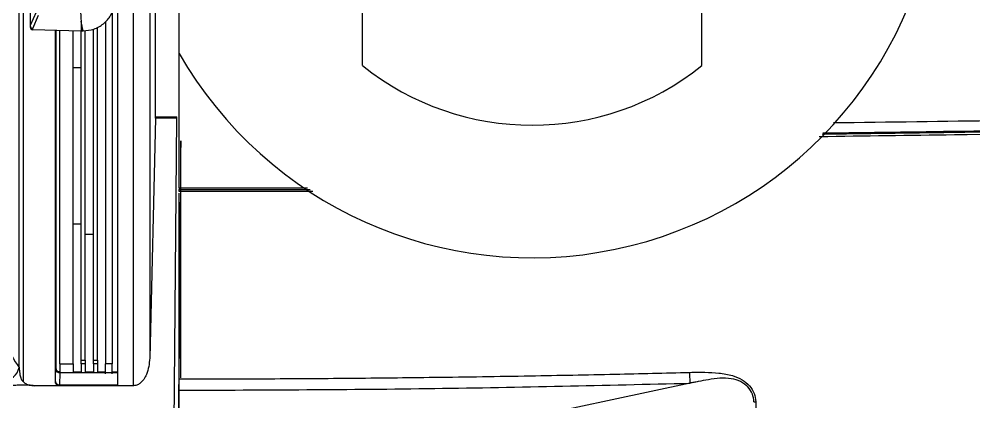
# Model space of a CAD drawing. Extents: x 7 to 135, y 1 to 99.
# Drawn here: x 98.014 to 101.529, y 43.26 to 44.668 of the extents above; entities that cross this region are included whole.
import ezdxf

# ---------------------------------------------------------------- set-up
doc = ezdxf.new("R2010")
doc.units = 0
doc.header["$MEASUREMENT"] = 0
doc.layers.add('OBJECT', color=7, linetype='CONTINUOUS')

msp = doc.modelspace()

# ---------------------------------------------------------------- linework, layer by layer
at = {"layer": 'OBJECT'}
for p, q in [((99.2781, 44.4974), (99.2781, 53.47)), ((100.5281, 44.4974), (100.5281, 53.47)), ((98.6031, 44.5417), (98.6031, 46.0383)), ((98.0136, 43.3862), (98.0136, 45.27)), ((98.0281, 45.27), (98.0281, 43.3365)), ((98.435, 43.3193), (98.435, 45.27)), ((98.4949, 45.27), (98.4949, 43.4205)), ((98.5155, 44.3084), (98.5155, 45.0468)), ((98.0547, 44.7594), (98.0547, 44.6445)), ((98.3763, 44.7629), (98.3763, 43.3193)), ((98.0763, 44.6935), (98.0547, 44.6444)), ((98.356, 44.6933), (98.356, 43.4)), ((98.0641, 44.6345), (98.0857, 44.6835)), ((98.2422, 44.6604), (98.2422, 44.625)), ((98.332, 44.66), (98.332, 43.4)), ((98.0547, 44.6445), (98.0547, 44.6396)), ((98.0641, 44.6297), (98.0641, 44.6345)), ((98.0644, 44.6297), (98.2406, 44.625)), ((98.1471, 43.3318), (98.1471, 44.6275)), ((98.1489, 44.6274), (98.1489, 43.3847)), ((98.1642, 43.4), (98.1642, 44.627)), ((98.2122, 43.4), (98.2122, 44.6258)), ((98.2422, 43.4137), (98.2422, 44.625)), ((98.2437, 44.625), (98.2489, 44.625)), ((98.2571, 43.4137), (98.2571, 44.6262)), ((98.2871, 43.4137), (98.2871, 44.6313)), ((98.302, 43.4137), (98.302, 44.6388)), ((98.6031, 44.0474), (98.6031, 44.5417)), ((98.2122, 44.4908), (98.2422, 44.4908)), ((98.5155, 44.3036), (98.4949, 43.4205)), ((98.5155, 44.3036), (98.5155, 44.3084)), ((98.5155, 44.3084), (98.5942, 44.3084)), ((98.5942, 44.3036), (98.5155, 44.3036)), ((98.5839, 43.0888), (98.5942, 44.3036)), ((98.5942, 44.3036), (98.5942, 44.3084)), ((98.6087, 44.0423), (98.6087, 44.221)), ((98.6031, 44.0474), (99.0752, 44.0472)), ((98.6031, 44.0411), (98.6031, 44.0409)), ((98.6031, 44.0411), (99.085, 44.0409)), ((98.6031, 44.0409), (99.0854, 44.0406)), ((99.0952, 44.0344), (98.6031, 44.0346)), ((98.6031, 43.3444), (98.6031, 44.0274)), ((98.6087, 43.3486), (98.6087, 44.0275)), ((98.2122, 43.9151), (98.2422, 43.9151)), ((98.2571, 43.8768), (98.2871, 43.8768)), ((98.1642, 43.4), (98.2122, 43.4)), ((98.1642, 43.4), (98.1642, 43.3697)), ((98.2122, 43.4), (98.2122, 43.3697)), ((98.2422, 43.4137), (98.2571, 43.4137)), ((98.2422, 43.4), (98.2422, 43.4137)), ((98.2571, 43.4), (98.2422, 43.4)), ((98.2422, 43.4), (98.2422, 43.3697)), ((98.2571, 43.4137), (98.2571, 43.4)), ((98.2571, 43.4), (98.2571, 43.3697)), ((98.2871, 43.4137), (98.302, 43.4137)), ((98.2871, 43.4), (98.2871, 43.4137)), ((98.302, 43.4), (98.2871, 43.4)), ((98.2871, 43.4), (98.2871, 43.3697)), ((98.302, 43.4137), (98.302, 43.4)), ((98.302, 43.4), (98.302, 43.3697)), ((98.356, 43.4), (98.332, 43.4)), ((98.332, 43.3635), (98.332, 43.4)), ((98.356, 43.3635), (98.356, 43.4)), ((98.1489, 43.3847), (98.1503, 43.3787)), ((98.1637, 43.3668), (98.1622, 43.3227)), ((98.3763, 43.3668), (98.1637, 43.3668)), ((98.1642, 43.3697), (98.164, 43.3697)), ((98.164, 43.3697), (98.164, 43.3697)), ((98.2422, 43.3697), (98.2122, 43.3697)), ((98.2871, 43.3697), (98.2571, 43.3697)), ((98.332, 43.3697), (98.302, 43.3697)), ((98.3763, 43.3697), (98.356, 43.3697)), ((98.162, 43.3193), (98.0707, 43.3193)), ((98.1471, 43.3318), (98.1472, 43.335)), ((98.1622, 43.3227), (98.162, 43.3193)), ((98.3763, 43.3193), (98.162, 43.3193)), ((98.1622, 43.3227), (98.3763, 43.3227)), ((98.435, 43.3193), (98.3763, 43.3193)), ((100.4843, 43.3288), (99.4831, 43.1157)), ((98.6031, 43.1351), (98.6031, 43.3028))]:
    msp.add_line(p, q, dxfattribs=at)
at = {"layer": 'OBJECT', "flags": 128}
msp.add_lwpolyline([(98.1472, 43.335), (98.1478, 43.3526), (98.1487, 43.3792)], dxfattribs=at)
at = {"layer": 'OBJECT'}
for centre, radius, start, end in [((99.9031, 45.29), 1.5, 209.9264, 65.3757), ((98.0647, 44.6396), 0.01, 180, 267), ((98.0647, 44.6396), 0.01, 267, 268.5), ((98.2437, 44.745), 0.12, 268.5, 269.2499), ((98.2437, 44.745), 0.12, 269.2499, 270), ((98.2489, 44.745), 0.12, 270, 270.1914), ((99.9031, 45.278), 1, 231.3178, 308.6822), ((97.9528, 43.3994), 0.0623, 272.6639, 347.7758), ((98.1626, 43.3808), 0.014, 186.6546, 274.5178), ((98.1611, 43.3366), 0.014, 186.6594, 274.5152)]:
    msp.add_arc(centre, radius, start, end, dxfattribs=at)
for centre, major_axis, ratio, start_param, end_param in [((96.1797, 44.1316), (0, 2.3412), 0.904333, 4.924724, 4.940236), ((98.0647, 44.6677), (0.0094, 0.0253), 0.138337, 2.783892, 2.790246), ((98.0647, 44.6444), (0.00979, -0.00206), 0.992047, 3.353612, 4.865694)]:
    msp.add_ellipse(centre, major_axis=major_axis, ratio=ratio, start_param=start_param, end_param=end_param, dxfattribs=at)
for points, knots in [([(98.2331, 44.7477), (98.2332, 44.747), (98.2337, 44.7434), (98.2359, 44.7287), (98.2399, 44.7002), (98.2414, 44.6747), (98.2422, 44.6604)], [0, 0, 0, 0, 0.024147, 0.120738, 0.507103, 1, 1, 1, 1]), ([(98.2493, 44.625), (98.2628, 44.6264), (98.2898, 44.6291), (98.3254, 44.6499), (98.3528, 44.6796), (98.3614, 44.7045), (98.3655, 44.7165)], [0, 0, 0, 0, 0.253586, 0.507166, 0.760848, 1, 1, 1, 1]), ([(104.5923, 44.3317), (104.3531, 44.3289), (103.8665, 44.3231), (103.1227, 44.3138), (102.3728, 44.3042), (101.6666, 44.295), (101.2166, 44.2889), (101.0123, 44.2862)], [0, 0, 0, 0, 0.201085, 0.409049, 0.623898, 0.829248, 1, 1, 1, 1]), ([(104.4901, 44.2812), (104.2461, 44.2782), (103.7493, 44.272), (102.9892, 44.2623), (102.2224, 44.2523), (101.5431, 44.2433), (101.1262, 44.2377), (100.9603, 44.2354)], [0, 0, 0, 0, 0.207982, 0.423517, 0.646611, 0.859369, 1, 1, 1, 1]), ([(100.9708, 44.2456), (101.1302, 44.2478), (101.7988, 44.257), (102.9737, 44.2723), (103.9859, 44.2849), (104.4916, 44.2912)], [0, 0, 0, 0, 0.13541, 0.568071, 1, 1, 1, 1]), ([(104.5869, 44.295), (104.0706, 44.2885), (103.0372, 44.2757), (101.8314, 44.26), (101.1425, 44.2505), (100.9734, 44.2482)], [0, 0, 0, 0, 0.429735, 0.860034, 1, 1, 1, 1]), ([(98.6087, 44.221), (98.6087, 44.211), (98.6084, 44.161), (98.607, 43.951), (98.6041, 43.5836), (98.6007, 43.2563), (98.5989, 43.0889)], [0, 0, 0, 0, 0.0264936, 0.1324678, 0.5563651, 1, 1, 1, 1]), ([(98.6031, 44.0474), (98.6031, 44.0469), (98.6031, 44.0459), (98.6031, 44.0445), (98.6031, 44.0434), (98.6031, 44.0424), (98.6031, 44.0417), (98.6031, 44.0413), (98.6031, 44.0412), (98.6031, 44.0411)], [0, 0, 0, 0, 0.143849, 0.287675, 0.431509, 0.575384, 0.71922, 0.857719, 1, 1, 1, 1]), ([(98.6031, 44.0346), (98.6031, 44.0351), (98.6031, 44.0361), (98.6031, 44.0375), (98.6031, 44.0386), (98.6031, 44.0396), (98.6031, 44.0403), (98.6031, 44.0407), (98.6031, 44.0408), (98.6031, 44.0409)], [0, 0, 0, 0, 0.144349, 0.288707, 0.433045, 0.577405, 0.721753, 0.85908, 1, 1, 1, 1]), ([(97.8417, 43.6324), (97.8497, 43.6217), (97.8896, 43.5685), (97.9486, 43.4866), (97.995, 43.415), (98.0136, 43.3862)], [0, 0, 0, 0, 0.130061, 0.650321, 1, 1, 1, 1]), ([(98.4949, 43.4205), (98.4927, 43.4), (98.4898, 43.3725), (98.4734, 43.3422), (98.461, 43.3285), (98.4474, 43.3206), (98.439, 43.3197), (98.435, 43.3193)], [0, 0, 0, 0, 0.477611, 0.639383, 0.80215, 0.906719, 1, 1, 1, 1]), ([(98.0136, 43.3862), (98.0142, 43.379), (98.0151, 43.3686), (98.0175, 43.3561), (98.0193, 43.3493), (98.0209, 43.3448), (98.0224, 43.3417), (98.0238, 43.3394), (98.025, 43.3379), (98.0264, 43.3369), (98.0273, 43.3366), (98.0279, 43.3365), (98.0281, 43.3365)], [0, 0, 0, 0, 0.4137574, 0.6000351, 0.7267361, 0.8132492, 0.8727027, 0.9139656, 0.9571632, 0.9745776, 0.9921978, 1, 1, 1, 1]), ([(98.1487, 43.3792), (98.1487, 43.3809), (98.1488, 43.3836), (98.1489, 43.3844), (98.1489, 43.3847)], [0, 0, 0, 0, 0.658778, 1, 1, 1, 1]), ([(98.164, 43.3697), (98.1621, 43.3699), (98.1587, 43.3703), (98.1547, 43.3727), (98.1521, 43.3754), (98.1507, 43.3775), (98.1504, 43.3785), (98.1503, 43.3787)], [0, 0, 0, 0, 0.326865, 0.582096, 0.794458, 0.973402, 1, 1, 1, 1]), ([(98.1532, 43.3745), (98.1519, 43.3758), (98.1506, 43.3771), (98.1503, 43.3787), (98.1503, 43.3787)], [0, 0, 0, 0, 0.971577, 1, 1, 1, 1]), ([(98.164, 43.3696), (98.164, 43.3695), (98.1638, 43.3694), (98.1637, 43.3677), (98.1637, 43.3668)], [0, 0, 0, 0, 0.4630801, 1, 1, 1, 1]), ([(98.6031, 43.3444), (98.7076, 43.3446), (98.9167, 43.3448), (99.2301, 43.3469), (99.5564, 43.3504), (99.8826, 43.3553), (100.196, 43.3614), (100.3921, 43.3662), (100.4837, 43.3685)], [0, 0, 0, 0, 0.166677, 0.333344, 0.500001, 0.687097, 0.853763, 1, 1, 1, 1]), ([(100.4837, 43.3685), (100.5022, 43.3688), (100.5378, 43.3694), (100.5905, 43.3669), (100.6376, 43.359), (100.6766, 43.3427), (100.7043, 43.3198), (100.7227, 43.2916), (100.7254, 43.2707), (100.7267, 43.2602)], [0, 0, 0, 0, 0.175154, 0.335953, 0.499735, 0.628069, 0.749936, 0.875048, 1, 1, 1, 1]), ([(100.4844, 43.3288), (100.4843, 43.3359), (100.4839, 43.3501), (100.4838, 43.3624), (100.4837, 43.3685)], [0, 0, 0, 0, 0.500003, 1, 1, 1, 1]), ([(98.0707, 43.3193), (98.0636, 43.32), (98.0422, 43.3221), (98.0137, 43.322), (97.9925, 43.32), (97.9856, 43.3193)], [0, 0, 0, 0, 0.250487, 0.755706, 1, 1, 1, 1]), ([(98.0281, 43.3365), (98.0282, 43.3365), (98.0288, 43.3354), (98.0302, 43.3336), (98.0333, 43.3304), (98.0398, 43.3257), (98.0525, 43.3205), (98.0641, 43.3197), (98.0707, 43.3193)], [0, 0, 0, 0, 0.0062346, 0.0836366, 0.1597678, 0.3056548, 0.6058865, 1, 1, 1, 1]), ([(98.162, 43.3193), (98.1603, 43.3194), (98.1571, 43.3197), (98.1527, 43.3217), (98.1493, 43.3248), (98.1474, 43.3283), (98.1472, 43.3307), (98.1471, 43.3318)], [0, 0, 0, 0, 0.205598, 0.410969, 0.621923, 0.840808, 1, 1, 1, 1]), ([(98.6031, 43.3028), (98.6031, 43.3066), (98.6031, 43.3172), (98.6031, 43.3318), (98.6031, 43.341), (98.6031, 43.3444)], [0, 0, 0, 0, 0.263883, 0.723095, 1, 1, 1, 1]), ([(98.6031, 43.3028), (98.9168, 43.3039), (99.544, 43.3061), (100.1709, 43.3212), (100.4843, 43.3288)], [0, 0, 0, 0, 0.499998, 1, 1, 1, 1]), ([(100.7196, 43.2598), (100.7184, 43.2696), (100.7161, 43.2893), (100.6982, 43.3157), (100.6711, 43.3359), (100.6349, 43.3473), (100.594, 43.3476), (100.5535, 43.3417), (100.5212, 43.3359), (100.4988, 43.3316), (100.4888, 43.3297), (100.4845, 43.3288)], [0, 0, 0, 0, 0.123067, 0.246586, 0.369053, 0.491537, 0.630311, 0.772463, 0.899411, 0.955665, 1, 1, 1, 1]), ([(100.7196, 43.2598), (100.7208, 43.2599), (100.7231, 43.2601), (100.7255, 43.2602), (100.7267, 43.2602)], [0, 0, 0, 0, 0.499996, 1, 1, 1, 1]), ([(100.7267, 43.2602), (100.7267, 43.1547), (100.7268, 42.9437), (100.7267, 42.7686), (100.7267, 42.6811)], [0, 0, 0, 0, 0.500003, 1, 1, 1, 1])]:
    msp.add_open_spline(points, degree=3, knots=knots, dxfattribs=at)

doc.saveas('drawing.dxf')
